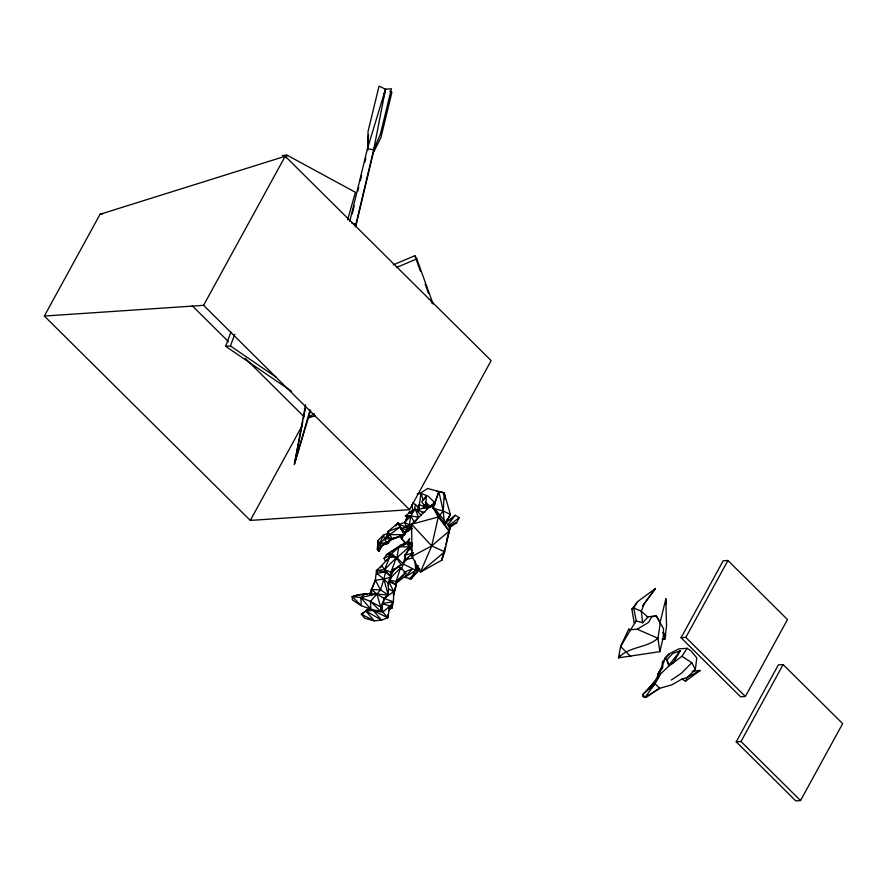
<?xml version="1.0" encoding="UTF-8"?>
<svg xmlns="http://www.w3.org/2000/svg" width="887" height="887" viewBox="0 0 887 887"><rect width="100%" height="100%" fill="white"/><g stroke="black" fill="none" stroke-linecap="round" stroke-linejoin="round"><path stroke-width="1.33" d="M371.232 591.895L369.779 594.201L375.334 580.209L376.476 570.496L384.526 569.598L396.323 557.69L390.945 572.17L391.322 576.894L388.495 583.502L388.284 595.155L384.415 598.625L380.634 606.885L380.856 611.509L370.844 609.192L361.275 605.699L352.405 599.911L352.239 596.596C363.759 592.372 376.365 593.869 388.284 595.155L383.827 579.133L385.557 572.193L381.92 565.329L389.892 556.692L396.323 557.69L401.09 564.797L390.579 572.082M367.717 150.324L368.05 131.387L379.048 86.117L385.49 89.177L391.433 88.778L380.434 134.048L373.66 149.925L355.299 226.839M388.717 610.167L391.899 608.038L393.418 601.818L393.75 591.64L396.289 584.988L395.979 581.562L400.658 567.591L398.13 567.115M665.682 604.302L665.86 598.88L660.017 622.696M418.198 511.145L418.431 505.623M425.838 505.856L426.248 496.254L421.635 501.809L424.94 506.144M692.17 671.282L700.109 670.472L687.137 677.491L681.937 679.043L671.936 684.819L659.618 688.29L646.035 697.393L642.887 696.428L642.975 694.355L655.005 681.072L662.7 666.791L661.979 668.865M419.773 493.615L427.645 488.526L444.176 492.873L443.323 511.012L444.187 524.206M368.061 143.882L368.548 134.846M662.234 639.283L664.973 639.05L666.525 625.945L665.86 598.88M382.596 603.859L389.981 605.91L391.899 608.038L392.209 605.311M393.44 594.379L393.75 591.64L388.828 581.595L396.289 584.988L393.473 595.421L393.75 591.64L395.535 589.633M681.937 679.043L685.496 681.205L687.137 677.491L695.353 669.552L696.783 657.866L691.073 650.958L687.159 648.308L678.943 648.863L669.308 653.774L662.478 662.024L661.979 666.37L657.722 674.453L658.864 675.584M391.899 608.038L392.209 605.522M387.253 536.79L388.018 531.446L398.185 522.82L400.37 525.991M412.754 502.729L418.797 507.686L421.059 493.449L427.933 496.044L434.486 502.352L434.885 504.869M418.354 511.222L418.986 507.331M415.338 521.623L418.431 517.143L410.847 515.935L404.649 522.432L399.106 524.439L404.35 533.719L409.107 530.315L410.803 527.266L409.373 524.782L410.847 515.935L415.183 508.883L422.955 512.265M375.168 144.869L355.898 225.841L355.643 224.112L351.928 223.313M384.226 95.973L385.49 89.177L367.462 148.595L349.777 221.451M305.594 404.649L294.362 464.4L310.594 410.371M370.067 607.883L361.375 614.225L364.867 618.306L374.236 620.833L381.543 620.146L387.73 617.696L389.981 605.91L393.418 601.818L383.827 598.37M389.781 91.217L391.932 92.237L380.933 137.518L373.904 151.666L373.66 149.925L385.49 89.177L383.561 95.829M388.04 585.631L388.573 582.947M409.794 550.029L410.304 547.445L412.444 545.716M412.821 555.473L412.311 558.056L405.459 559.708L404.627 555.284L410.304 547.445L412.111 550.705M302.855 421.325L294.362 464.4L310.095 409.861M303.376 418.642L305.505 407.865M657.444 678.699L658.609 673.455M379.913 548.499L381.432 546.691L379.736 543.554L384.548 539.119L393.784 538.342L386.399 542.534L381.432 546.691L379.259 551.193L378.106 550.483L379.736 543.554L383.494 535.027L387.952 533.32M630.158 630.746L628.927 628.695L620.612 646.49L618.549 657.844L659.839 651.657L663.354 637.032L663.498 628.717L656.214 615.833L647.166 616.897M352.272 213.911L354.201 205.961M357.738 191.392L358.703 187.423M360.322 180.793L361.608 175.493M364.823 162.254L365.788 158.274M406.235 520.691L407.188 516.91L409.628 516.256M443.433 553.588L441.781 560.196L420.438 572.126L412.012 556.36L411.59 524.239L431.592 504.991L444.265 520.392M446.749 540.383L450.186 527.588L445.961 522.443M433.233 507.22L438.832 491.72L444.176 492.873L450.408 514.471L444.886 524.428M445.141 547.157L441.781 560.196L444.709 551.792L449.077 531.125L431.592 504.991L430.605 507.564M445.817 544.54L450.186 527.588M414.739 507.774L415.715 504.282M286.268 157.786L287.011 155.147L355.421 192.302L347.615 219.965M418.697 507.153L417.965 509.57L430.328 506.433L434.486 502.352M367.462 594.6L365.122 593.902L360.876 597.572L361.275 605.699L352.239 596.596L360.876 597.572L370.844 609.192L370.444 601.408L380.567 589.844L383.827 579.133L391.322 576.894L384.526 569.598L389.892 556.692M369.779 594.201L375.334 580.209L383.827 579.133L388.495 583.502M423.387 507.586L424.341 504.814L427.39 504.991L426.425 507.763L423.387 507.586L427.39 504.991M291.557 391.278L225.675 346.307L230.886 331.982M225.675 346.307L230.454 345.985L234.722 334.266M405.592 556.482L402.864 563.733L415.759 570.286L419.152 568.123M406.956 552.856L409.229 546.813L406.612 543.021L400.547 545.328L386.588 554.641L384.049 558.389L385.435 561.194L387.552 559.642M413.486 552.501L412.012 556.36L431.725 545.937L449.077 531.125L438.289 516.988L431.592 504.991M401.146 569.543L403.718 563.433M403.74 545.494L404.683 543.265M409.772 538.509L408.253 542.012L398.784 546.88L386.588 554.641L390.945 554.408L396.999 557.646L402.864 563.733L408.02 558.001M403.951 572.381L412.455 568.811L404.76 577.271L411.014 578.967L417.855 565.44M412.289 528.43L409.107 530.315L407.632 529.484L404.649 522.432L407.188 516.91L405.292 515.957L415.183 508.883L421.347 515.502M388.828 608.393L389.981 605.91L382.862 612.041L373.327 610.578L365.677 610.855L374.236 620.833L361.375 614.225L368.992 608.715M619.747 655.426L618.549 657.844C628.728 646.279 646.412 648.386 657.943 638.274L660.327 622.63L656.214 615.833L651.623 616.931L648.563 622.352L637.232 629.227L630.646 629.67L620.612 646.49L630.757 656.557M404.76 577.271L415.759 570.308L418.065 565.673M390.712 576.24L394.382 569.033M445.307 523.341L455.208 515.258L459.189 517.709L456.617 522.709L448.911 528.075M406.767 543.631L401.689 538.997L404.927 532.932M380.612 567.758L381.92 565.329L376.476 570.496L377.175 574.077M44.35 316.049L100.065 214.277L285.215 156.256L491.154 360.621L409.539 509.692L250.3 520.414L44.35 316.049L203.589 305.339L409.539 509.692M203.589 305.339L285.215 156.256M250.3 520.414L302.035 425.915M445.485 523.308L450.408 514.471L443.323 511.012L432.911 508.439L438.832 491.72L443.323 511.012L439.819 515.014M681.061 637.72L723.171 560.795L727.95 560.473L787.479 619.547L745.368 696.472L740.59 696.794L681.061 637.72L685.839 637.398L745.368 696.472M685.839 637.398L727.95 560.473M736.232 741.82L778.342 664.884L783.121 664.563L842.65 723.637L800.529 800.562L795.761 800.883L736.232 741.82L741 741.499L800.529 800.562M741 741.499L783.121 664.563M396.655 559.486L397.919 557.202M390.369 539.895L388.473 543.232L383.251 544.806M642.587 622.763L641.301 611.154L644.25 603.836L655.438 588.536L637.598 601.641L633.684 608.005L631.877 609.147L634.272 623.317L636.256 620.889L633.684 608.005L641.301 611.154L647.898 617.175L642.587 622.763L636.256 620.889L630.646 629.67M659.884 672.989L657.722 674.453L662.134 667.346L664.407 660.261L662.478 662.024M662.7 666.791L657.722 674.453M389.182 580.309L391.322 576.894L385.557 572.193L376.476 570.496L377.341 573.811M644.882 697.57L659.618 688.29L655.061 683.766L642.975 694.355L644.882 697.57L655.061 683.766L660.782 673.754L668.831 666.048L681.97 656.269L687.159 648.308M388.318 533.93L384.548 539.119L386.399 542.534L393.784 538.342M423.964 499.37L426.248 496.254M642.376 606.054L655.438 588.536M390.668 573.235L393.961 568.833M447.724 525.037L455.208 515.258L450.563 519.837M631.877 609.147L637.598 601.641M648.541 689.266L655.005 681.072M404.893 544.585L408.951 539.518M395.613 526.024L398.185 522.82L400.17 526.335M382.607 544.707L388.129 542.024L390.236 539.407M409.107 530.315L403.363 532.799L412.3 525.459M445.341 521.977L447.913 518.884M419.551 568.855L411.014 578.967L419.884 568.966M389.57 535.304L384.548 539.119L383.494 535.027L378.073 540.405L377.263 549.308L378.106 550.483L381.432 546.691M647.898 695.353L646.035 697.393L642.887 696.428M396.323 582.537L405.581 572.703L400.658 567.591L389.792 578.901M387.941 536.081L399.937 527.078L398.185 522.82M681.97 656.269L691.793 662.7L681.482 673.2L671.259 680.074M409.251 578.934L414.794 573.346M412.522 511.555L415.183 508.883L418.431 517.143M390.945 554.408L400.547 545.328L408.253 542.012L412.111 542.955M669.308 653.774L664.829 657.988L666.791 659.828L669.153 664.984L668.831 666.048L666.791 659.828L672.767 653.475L680.274 650.792L672.856 663.321L669.153 664.984L680.274 650.792L678.355 652.267M405.459 559.708L412.344 553.732M395.558 583.846L406.568 574.865L405.581 572.703L395.979 581.562L388.883 579.843L396.289 584.988M389.448 578.402L391.322 576.894M448.456 525.847L459.189 517.709M384.049 598.326L388.284 595.155L380.567 589.844L375.334 580.209M390.723 557.313L393.906 554.985M685.496 681.205L700.109 670.472L697.603 671.37M390.38 572.071L401.09 564.797L390.945 572.17L384.526 569.598M384.925 597.616L393.75 591.64L388.561 588.868M413.519 523.153L401.09 528.785L407.632 529.484M308.41 417.245L314.386 413.752M414.994 509.227L408.951 512.387L411.169 513.052M384.049 558.389L392.143 554.364M448.656 526.612L456.617 522.709L454.211 523.607M370.5 608.604L365.677 610.855L381.543 620.146L373.327 610.578L387.73 617.696L387.708 614.968M393.218 264.869L414.861 255.744L416.79 258.926L433.133 304.053M396.422 267.519L416.79 258.926M388.395 537.367L391.832 539.063L404.816 534.528L399.937 527.078L388.018 531.446L392.464 539.307L404.816 534.528L402.654 530.271M391.832 539.063L404.816 534.528L402.166 529.838M361.375 614.225L363.648 613.427M386.588 554.641L390.313 553.466M308.665 417.81L315.273 415.737M381.499 545.25L388.473 543.232L388.129 542.024M404.627 555.284L412.078 553.222M663.299 635.935L665.671 635.336L663.143 632.608M352.239 596.596L365.122 593.902M422.046 512.597L424.685 512.065M100.065 214.277L102.781 213.789M386.399 542.534L379.736 543.554L378.073 540.405L378.106 550.483M412.111 511.932L408.951 512.387L411.391 512.852M382.707 603.326L393.418 601.818M385.557 572.193L376.676 573.091L383.827 579.133M282.243 155.469L287.011 155.147M417.189 493.671L421.059 493.449L423.21 500.401M405.292 515.957L410.847 515.935L414.562 522.742M389.326 534.639L404.261 534.673L399.937 527.078M371.963 594.7L371.32 589.511L380.567 589.844M356.674 595.133L359.246 595.277M410.803 527.266L406.202 526.9L399.106 524.439L400.303 526.213M367.462 148.595L373.66 149.925M436.559 491.21L444.176 492.873L445.185 499.115M419.418 504.736L425.771 507.231L427.09 509.16M370.444 601.408L360.876 597.572L376.942 593.968L384.415 598.625L380.856 611.509L370.444 601.408L380.634 606.885L376.942 593.968L371.32 589.511M637.232 629.227L657.943 638.274L659.839 651.657M412.189 545.605L406.612 543.021L410.736 547.623M404.649 522.432L409.373 524.782M411.768 544.163L408.253 542.012L412.355 545.095M230.454 345.985L275.89 376.997M425.239 502.12L430.328 506.433M192.257 305.76L228.536 341.761M245.211 358.304L304.053 416.702M663.066 632.586L665.671 635.336M387.73 617.696L382.862 612.041L381.798 605.954M405.215 543.52L399.993 535.992L401.689 538.997M691.793 662.7L695.353 669.552M414.861 255.744L420.46 271.211M425.128 284.106L428.399 293.131M430.727 299.573L432.124 303.443M444.176 492.873L444.964 498.35M411.934 504.492L412.788 510.746M418.476 505.124L418.797 507.686M414.905 560.795L415.759 570.286M664.928 635.17L664.973 639.05M398.784 546.88L396.999 557.646L409.229 546.813L398.784 546.88M438.289 516.988L431.725 545.937L420.438 572.126L444.709 551.792L431.725 545.937L411.59 524.239L438.289 516.988M378.394 550.306L377.263 549.308L379.259 551.193L378.394 550.306"/></g></svg>
